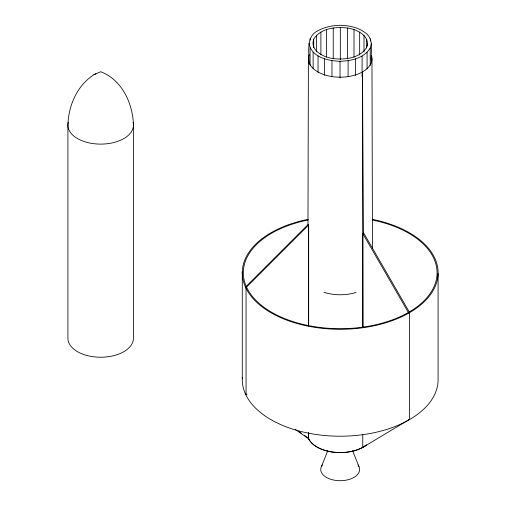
<?xml version="1.0" encoding="UTF-8"?>
<svg xmlns="http://www.w3.org/2000/svg" width="506" height="506" viewBox="0 0 506 506"><rect width="100%" height="100%" fill="white"/><g stroke="black" fill="none" stroke-linecap="round" stroke-linejoin="round"><path stroke-width="0.76" d="M307.971 225.259L308.407 58.747M309.039 63.655C309.394 52.333 305.346 36.546 318.274 30.499C325.067 26.9 332.708 25.445 340.348 25.3C349.912 25.572 359.981 27.735 367.236 34.37C374.459 41.834 370.158 53.117 371.328 62.263M313.752 39.107C309.552 50.537 323.682 57.374 332.954 58.544C344.769 59.98 359.677 58.418 366.622 47.456C370.816 36.027 356.686 29.19 347.413 28.02C335.598 26.584 320.69 28.14 313.752 39.107L313.752 47.766M370.228 65.344L370.228 48.026L371.328 43.371M327.78 450.757L321.399 466.564A19.449 11.227 0 0 0 341.708 480.668A19.449 11.227 0 0 0 357.944 464.906M309.039 43.187C311.057 57.178 328.135 60.922 340.026 61.264C351.088 60.941 364.118 58.266 370.228 48.026M246.049 287.604L308.666 224.993L308.325 224.259L245.707 286.877L246.049 287.604L246.049 394.541L245.707 393.807L246.985 394.712M93.996 74.641C77.14 85.501 68.443 105.501 67.918 125.096L67.918 338.21A32.763 18.918 0 0 0 100.511 357.223A32.763 18.918 0 0 0 133.439 338.406L133.439 125.292C132.945 103.673 122.016 79.663 100.675 71.732L93.996 74.641L95.969 73.775M362.77 434.774L362.77 447.399L409.531 419.329L409.531 312.398L363.694 233L362.77 233.538L362.77 327.445M409.531 312.398L408.608 312.929L362.77 233.538M408.608 419.86L409.531 419.329M362.77 447.399L363.694 446.868M356.091 292.43C345.668 295.586 334.39 295.561 323.985 292.335M298.742 431.346L301.298 433.155M304.492 435.413L307.686 437.677M295.245 429.36L308.666 438.86L308.666 432.541M308.325 438.126L308.666 438.86M352.587 450.757L358.969 466.564M363.232 233.272L362.543 71.877L363.011 327.053M371.967 58.936L372.46 248.332M438.082 273.594L438.082 380.525A97.911 56.527 0 0 1 337.464 436.191A97.911 56.527 0 0 1 242.355 377.381M370.31 38.715L370.31 41.081M367.59 43.364L367.59 45.723M367.078 52.352L367.078 68.886M366.692 39.266L366.692 47.925M363.991 35.439L363.991 51.973M362.094 56.058L362.094 71.808M362.094 73.376L362.094 76.526M359.665 32.15L359.665 54.977M355.617 58.898L355.617 75.432M354.01 29.62L354.01 57.172M348.09 60.676L348.09 76.419M347.413 28.02L347.413 58.721M340.329 27.457L340.329 59.733M340.026 61.264L340.026 77.791M333.226 27.975L333.226 58.677M331.968 60.625L331.968 76.368M326.604 29.538L326.604 57.089M324.472 58.804L324.472 75.337M320.905 32.036L320.905 54.863M318.046 55.932L318.046 72.459M316.522 35.3L316.522 51.827M313.132 52.194L313.132 68.721M310.146 38.538L310.146 40.113M310.058 47.842L310.058 65.16M308.666 224.993L308.666 326.003M308.496 224.626L308.496 325.643M308.496 432.965L308.496 438.493A32.763 18.918 0 0 0 333.865 452.25A32.763 18.918 0 0 0 366.363 445.065M242.285 271.918L242.285 378.849M371.442 55.515A31.783 18.349 0 0 1 339.425 77.184A31.783 18.349 0 0 1 309.242 54.661M372.074 219.939A96.88 55.932 0 0 1 406.033 313.783A96.88 55.932 0 0 1 246.548 287.098M246.245 286.428A96.88 55.932 0 0 1 307.907 220.015M372.416 219.376A97.911 56.527 0 0 1 418.905 306.37A97.911 56.527 0 0 1 261.216 306.174A97.911 56.527 0 0 1 308.35 219.3M133.097 122.471A32.763 18.918 0 0 1 100.511 144.109A32.763 18.918 0 0 1 68.304 122.281M321.683 466.007A19.449 11.227 0 0 1 322.417 464.906M366.445 444.938A32.738 18.905 0 0 1 334.03 452.219A32.738 18.905 0 0 1 308.559 438.544"/></g></svg>
